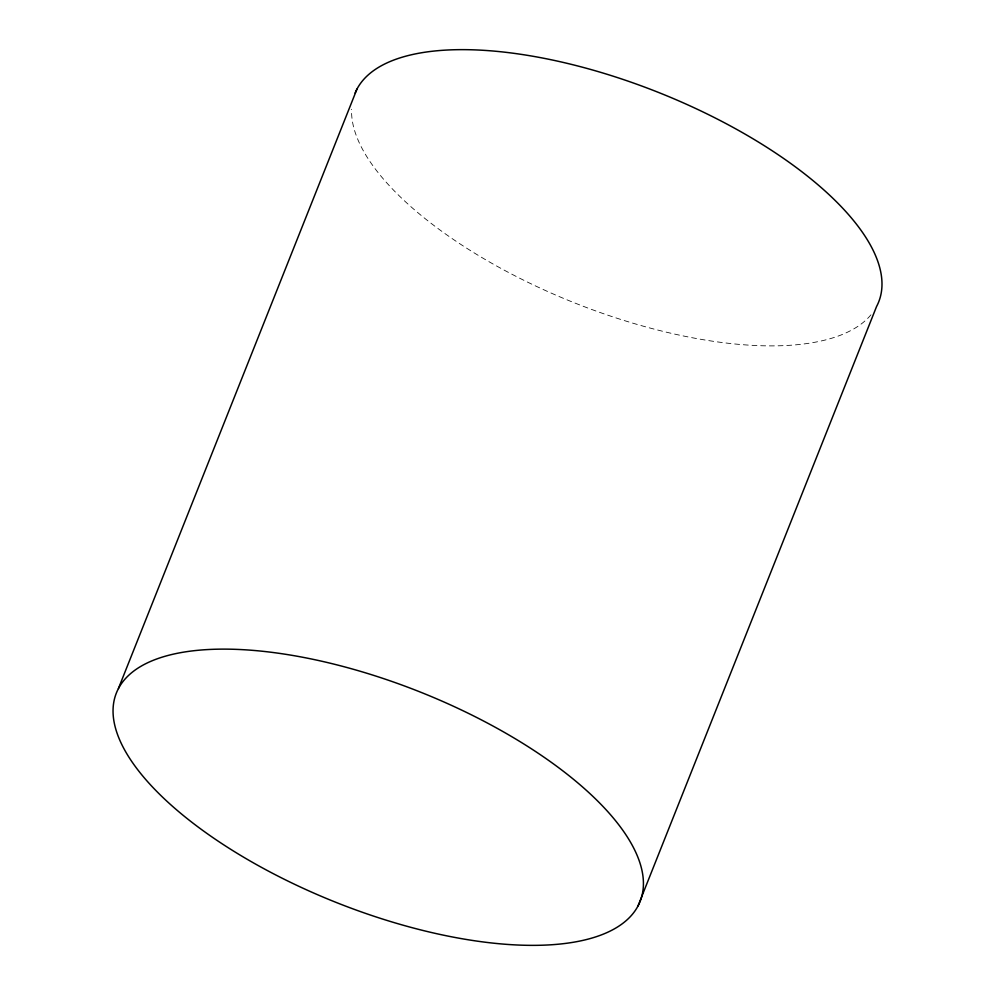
<?xml version="1.0" encoding="UTF-8"?>
<svg xmlns="http://www.w3.org/2000/svg" width="995" height="995" viewBox="0 0 995 995"><rect width="100%" height="100%" fill="white"/><g stroke="black" fill="none" stroke-linecap="round" stroke-linejoin="round"><path stroke-width="0.75" stroke-dasharray="4.97 3.73" d="M870.961 314.806A281.846 113.293 21.7 0 1 576.093 303.5A281.846 113.293 21.7 0 1 351.621 109.239"/><path stroke-width="1.49" d="M118.417 688.528L356.981 89.052M638.019 905.947A281.846 113.293 21.7 0 0 294.458 655.755A281.846 113.293 21.7 0 0 202.184 830.017A281.846 113.293 21.7 0 0 638.019 905.947L876.583 306.472A281.846 113.293 21.7 0 0 664.971 95.047A281.846 113.293 21.7 0 0 355.103 93.057"/></g></svg>
